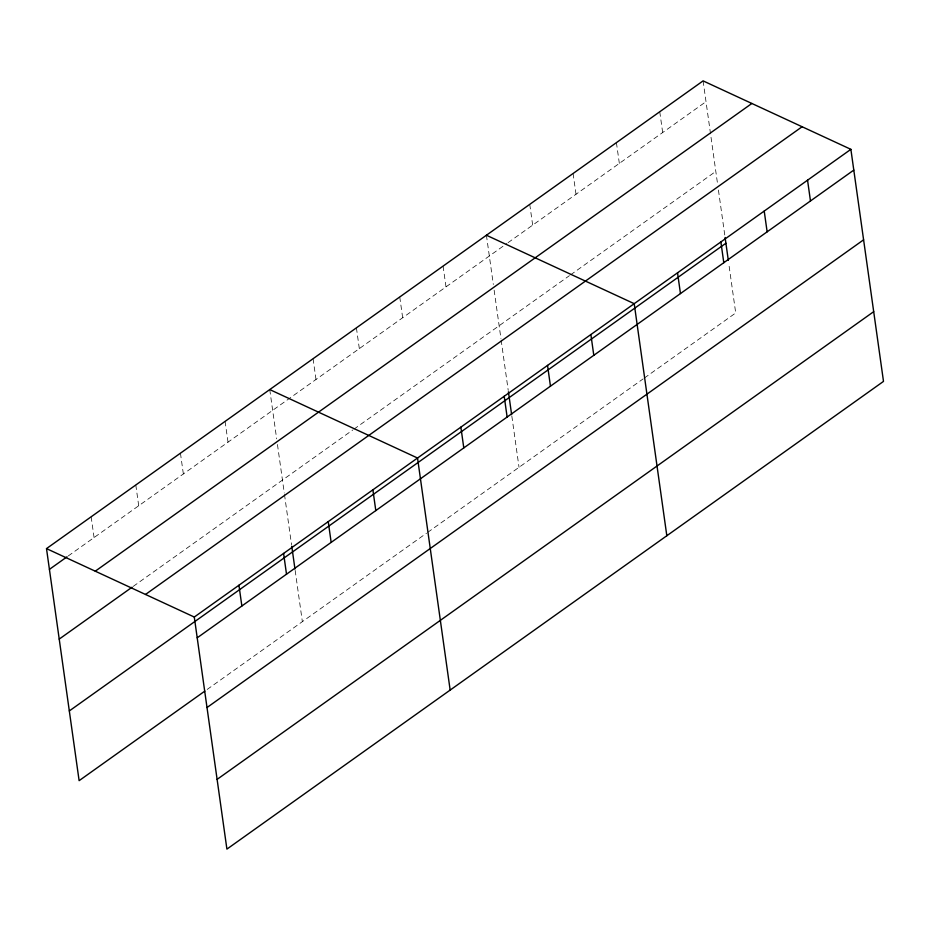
<?xml version="1.0" encoding="UTF-8"?>
<svg xmlns="http://www.w3.org/2000/svg" width="930" height="930" viewBox="0 0 930 930"><rect width="100%" height="100%" fill="white"/><g stroke="black" fill="none" stroke-linecap="round" stroke-linejoin="round"><path stroke-width="0.7" stroke-dasharray="4.65 3.49" d="M68.216 555.977L506.908 243.486M508.071 242.649L706.01 101.661M133.246 586.377L352.737 430.02M353.9 429.183L569.404 275.675M570.578 274.838L715.809 171.387M207.181 689.444L426.51 533.216M427.672 532.379L643.176 378.87M644.351 378.033L735.711 312.957L728.702 263.155M703.092 80.887L717.623 184.314M718.437 190.069L724.9 236.046M659.754 111.763L662.672 132.525M616.416 142.627L619.345 163.401M573.089 173.503L576.007 194.265M529.751 204.368L532.669 225.13M486.413 235.232L493.33 284.464M494.132 290.16L500.956 338.66M501.154 340.101L508.222 390.391M511.826 416.07L519.033 467.302M443.087 266.108L446.005 286.87M399.749 296.972L402.667 317.746M356.411 327.848L359.329 348.611M313.073 358.713L315.991 379.475M269.747 389.577L276.663 438.809M277.454 444.505L284.278 493.005M284.475 494.446L291.543 544.736M295.159 570.416L302.355 621.647M225.095 421.383L228.013 442.157M180.443 453.189L183.361 473.951M135.792 484.995L138.709 505.757M91.152 516.801L94.07 537.563"/><path stroke-width="1.4" d="M46.5 548.607L703.092 80.887L850.88 149.335L883.5 381.393L226.908 849.113L194.289 617.043L46.5 548.607L79.12 780.665L204.833 691.118M49.418 569.369L67.041 556.814M95.267 571.183L751.859 103.474M59.218 639.096L132.06 587.214M145.522 594.456L802.113 126.747M194.289 617.043L850.88 149.335M69.32 710.938L725.912 243.23M197.218 637.806L853.798 170.097M207.018 707.532L863.598 239.824M217.108 779.375L873.7 311.666M486.413 235.232L634.213 303.68L666.822 535.738M269.747 389.577L417.535 458.025L450.155 690.083M807.554 180.199L810.472 200.961M764.216 211.064L767.134 231.837M725.098 237.487L728.306 260.307M720.878 241.94L723.796 262.702M677.54 272.804L680.458 293.566M590.875 334.544L593.793 355.307M547.538 365.409L550.455 386.183M508.419 391.832L511.628 414.652M504.2 396.285L507.129 417.047M460.873 427.149L463.791 447.911M372.884 489.819L375.801 510.593M328.244 521.625L331.161 542.399M291.753 546.177L294.961 568.997M283.592 553.431L286.51 574.194M238.94 585.237L241.858 606"/></g></svg>
